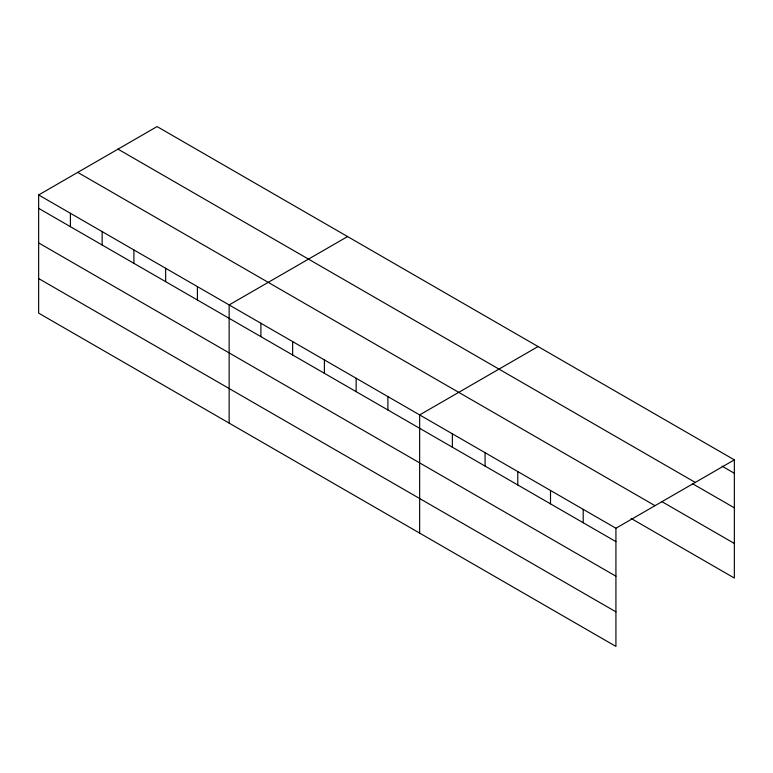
<?xml version="1.0" encoding="UTF-8"?>
<svg xmlns="http://www.w3.org/2000/svg" width="773" height="773" viewBox="0 0 773 773"><rect width="100%" height="100%" fill="white"/><g stroke="black" fill="none" stroke-linecap="round" stroke-linejoin="round"><path stroke-width="1.16" d="M615.926 576.204L615.926 528.239L38.65 194.951L38.65 313.133L615.926 646.421L615.926 576.204L38.65 242.925M631.106 518.441L734.35 578.049L734.35 459.867L157.074 126.579L38.65 194.951M347.579 236.557L229.146 304.929L229.146 423.121M538.076 346.546L419.652 414.917L419.652 533.109M615.926 528.239L734.35 459.867M722.079 466.167L734.35 473.25M117.998 149.141L695.265 482.429M692.434 483.637L734.35 507.832M661.765 501.561L734.35 543.467M77.735 172.389L655.002 505.668M38.65 208.343L615.926 541.622M38.65 278.551L615.926 611.839M583.209 509.349L583.209 522.741M550.502 490.459L550.502 503.851M517.784 471.578L517.784 484.971M485.077 452.688L485.077 466.08M452.36 433.808L452.36 447.19M387.901 396.588L387.901 409.98M356.15 378.258L356.15 391.65M324.399 359.928L324.399 373.311M292.648 341.598L292.648 354.981M260.897 323.269L260.897 336.651M197.405 286.599L197.405 299.992M165.654 268.27L165.654 281.662M133.903 249.94L133.903 263.332M102.152 231.61L102.152 245.002M70.401 213.28L70.401 226.673"/></g></svg>
